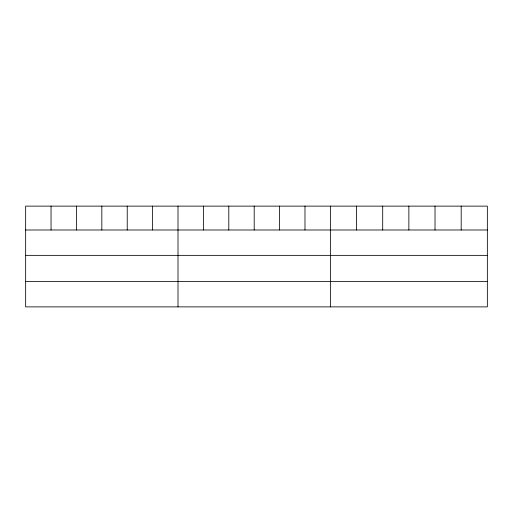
<?xml version="1.0" encoding="UTF-8"?>
<svg xmlns="http://www.w3.org/2000/svg" width="513" height="513" viewBox="0 0 513 513"><rect width="100%" height="100%" fill="white"/><g stroke="black" fill="none" stroke-linecap="round" stroke-linejoin="round"><path stroke-width="0.77" d="M487.35 255.359L487.35 206.123L25.65 206.123L25.65 306.877L487.35 306.877L487.35 255.359L25.65 255.359M25.65 229.991L487.35 229.991M25.65 281.502L487.35 281.502M461.187 206.123L461.187 229.991M435.024 206.123L435.024 229.991M408.861 206.123L408.861 229.991M382.698 206.123L382.698 229.991M356.535 206.123L356.535 229.991M330.372 206.123L330.372 306.877M304.978 206.123L304.978 229.991M279.585 206.123L279.585 229.991M254.191 206.123L254.191 229.991M228.798 206.123L228.798 229.991M203.404 206.123L203.404 229.991M178.011 206.123L178.011 306.877M152.618 206.123L152.618 229.991M127.224 206.123L127.224 229.991M101.831 206.123L101.831 229.991M76.437 206.123L76.437 229.991M51.043 206.123L51.043 229.991"/></g></svg>
